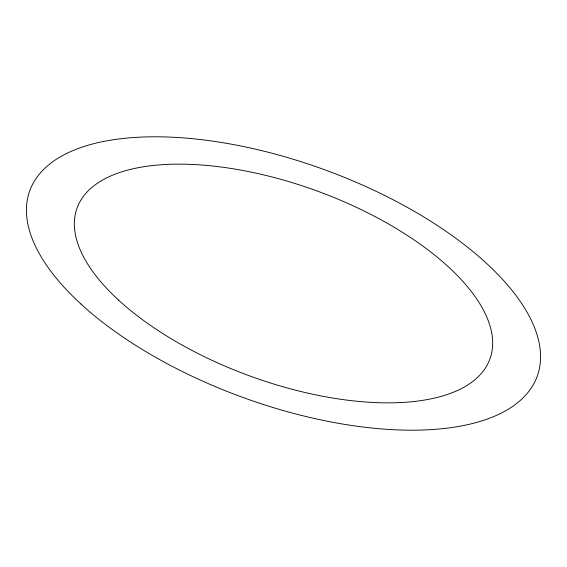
<?xml version="1.0" encoding="UTF-8"?>
<svg xmlns="http://www.w3.org/2000/svg" width="567" height="567" viewBox="0 0 567 567"><rect width="100%" height="100%" fill="white"/><g stroke="black" fill="none" stroke-linecap="round" stroke-linejoin="round"><path stroke-width="0.85" d="M80.911 304.018A270.14 120.955 20.1 0 0 521.838 399.04A270.14 120.955 20.1 0 0 247.751 147.441A270.14 120.955 20.1 0 0 80.911 304.018M118.673 300.198A219.783 98.41 20.1 0 0 477.414 377.502A219.783 98.41 20.1 0 0 254.413 172.8A219.783 98.41 20.1 0 0 118.673 300.198"/></g></svg>
